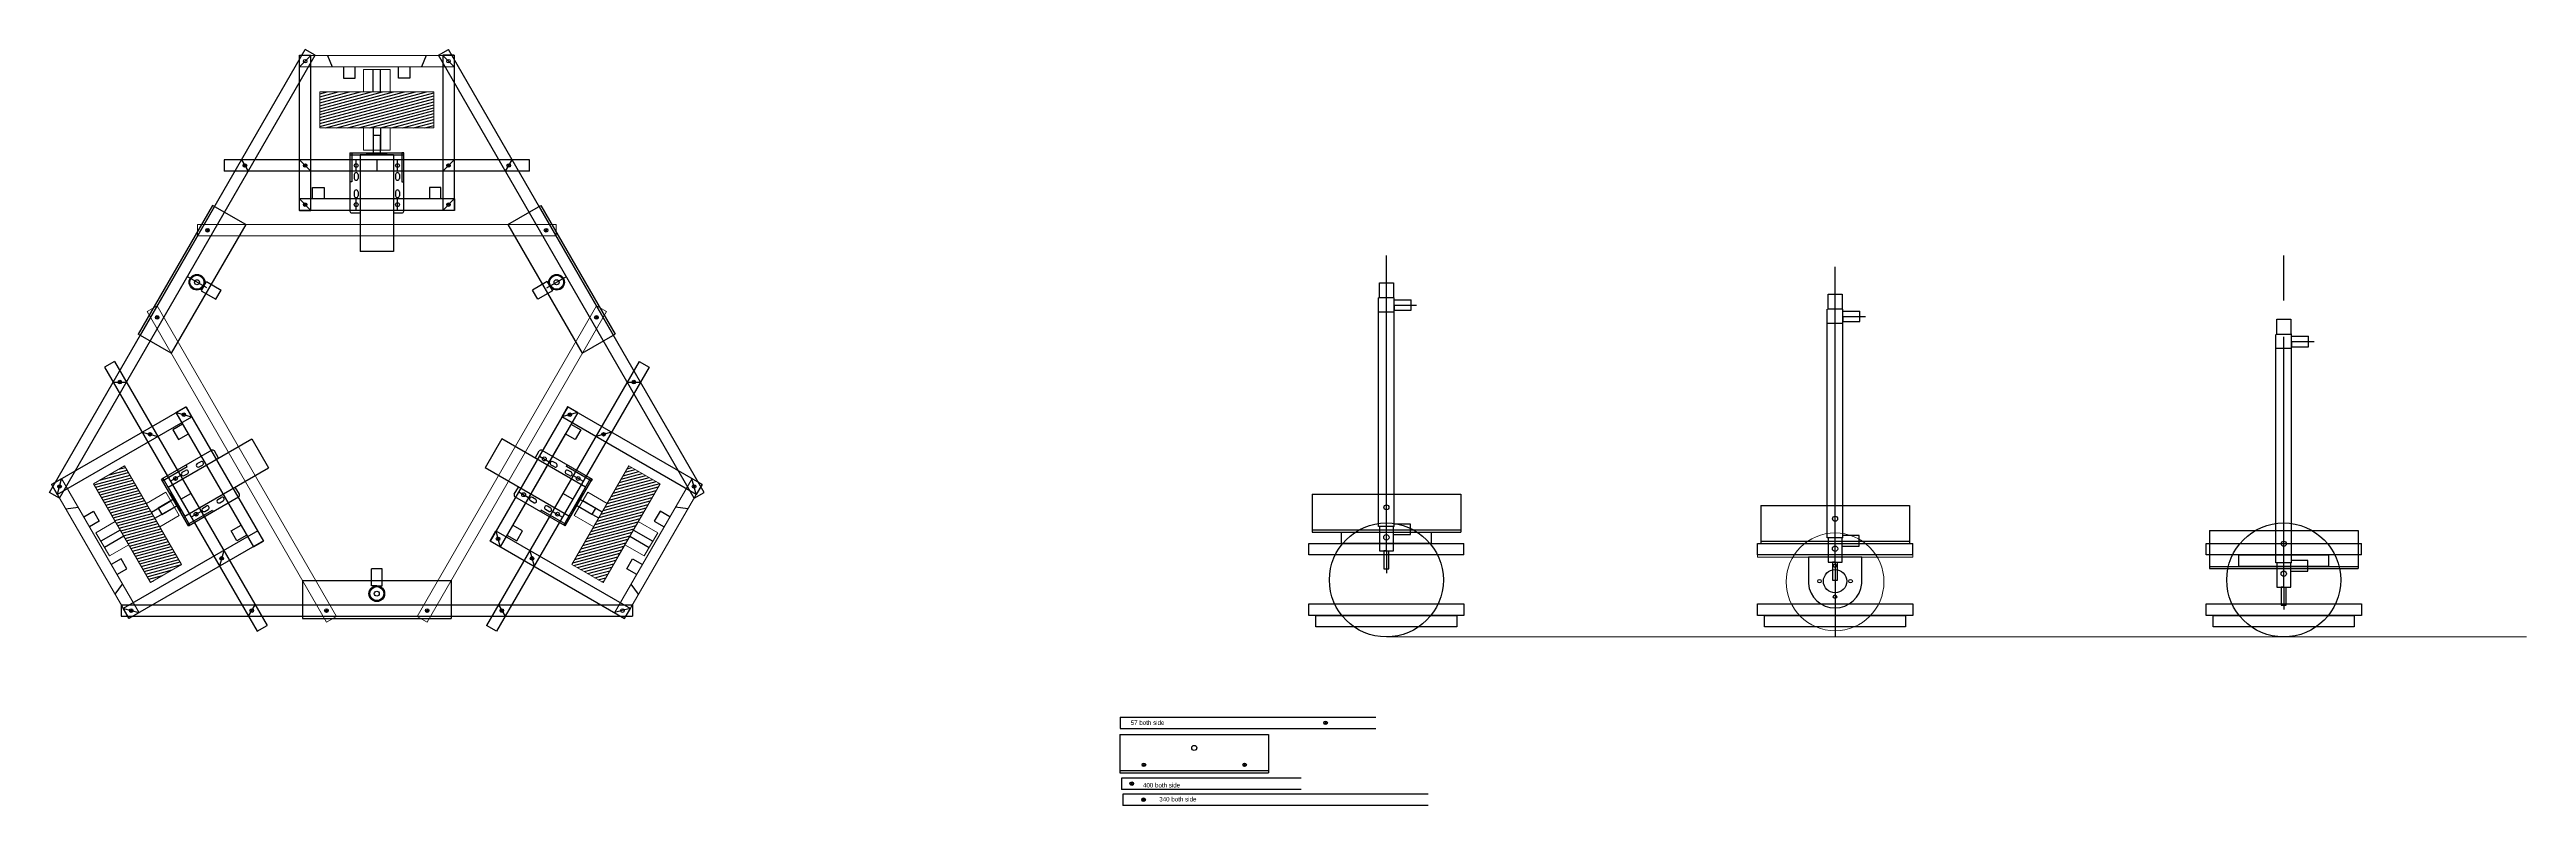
# Model space of a CAD drawing. Header units: millimetres. Extents: x -15418 to 43885, y -27590 to 23052.
# Drawn here: x 19269 to 22029, y 6907 to 7750 of the extents above; entities that cross this region are included whole.
import ezdxf

# ---------------------------------------------------------------- set-up
doc = ezdxf.new("R2010")
doc.units = ezdxf.units.MM
doc.header["$LTSCALE"] = 0.5
doc.layers.get('0').update_dxf_attribs({"lineweight": 5})
doc.layers.get('Defpoints').update_dxf_attribs({"color": 4})
for name, color, linetype in [('Layer1', 1, 'Continuous'), ('Layer2', 2, 'Continuous'), ('Layer3', 9, 'Continuous'), ('Layer4', 6, 'Continuous')]:
    doc.layers.add(name, color=color, linetype=linetype)
doc.layers.add('Layer5', color=51, linetype='Continuous', lineweight=5)
doc.layers.add('Layer9', color=3, linetype='Continuous', lineweight=5)
pattern_1 = [(195, (19262.143, 7384.0883), (0.82175, -3.066814), [])]

msp = doc.modelspace()

# ---------------------------------------------------------------- hatches: boundary and pattern name
at = {"layer": 'Defpoints', "transparency": 33554661}
h = msp.add_hatch(dxfattribs=at)
h.set_pattern_fill('ANSI31', color=256, angle=510)
h.set_pattern_definition(pattern_1)
h.paths.add_polyline_path([(19697.3783, 7662.2952), (19697.3783, 7702.2952), (19570.3783, 7702.2952), (19570.3783, 7662.2952)])
h = msp.add_hatch(dxfattribs=at)
h.set_pattern_fill('ANSI31', color=256, angle=510)
h.set_pattern_definition(pattern_1)
h.paths.add_polyline_path([(19352.8861, 7285.5878), (19318.2451, 7265.5878), (19381.7451, 7155.6026), (19416.3861, 7175.6026)])
h = msp.add_hatch(dxfattribs=at)
h.set_pattern_fill('ANSI31', color=256, angle=510)
h.set_pattern_definition(pattern_1)
h.paths.add_polyline_path([(19851.3704, 7175.6026), (19886.0114, 7155.6026), (19949.5114, 7265.5878), (19914.8704, 7285.5878)])

# ---------------------------------------------------------------- linework, layer by layer
at = {"transparency": 33554661}
for p, q in [((19570.3783, 7702.2952), (19697.3783, 7702.2952)), ((19570.3783, 7662.2952), (19570.3783, 7702.2952)), ((19570.3783, 7702.2952), (19697.3783, 7702.2952)), ((19604.3783, 7702.2952), (19663.3783, 7702.2952)), ((19663.3783, 7702.2952), (19604.3783, 7702.2952)), ((19648.8783, 7727.2952), (19618.8783, 7727.2952)), ((19618.8783, 7702.2952), (19618.8783, 7727.2952)), ((19648.8783, 7702.2952), (19648.8783, 7727.2952)), ((19697.3783, 7702.2952), (19697.3783, 7662.2952)), ((19697.3783, 7662.2952), (19570.3783, 7662.2952)), ((19618.8783, 7662.2952), (19618.8783, 7637.2952)), ((19648.8783, 7662.2952), (19648.8783, 7637.2952)), ((19618.8783, 7637.2952), (19648.8783, 7637.2952)), ((19318.2451, 7265.5878), (19352.8861, 7285.5878)), ((19381.7451, 7155.6026), (19318.2451, 7265.5878)), ((19381.7451, 7155.6026), (19318.2451, 7265.5878)), ((19352.8861, 7285.5878), (19416.3861, 7175.6026)), ((19914.8704, 7285.5878), (19851.3704, 7175.6026)), ((19886.0114, 7155.6026), (19949.5114, 7265.5878)), ((19886.0114, 7155.6026), (19949.5114, 7265.5878)), ((19949.5114, 7265.5878), (19914.8704, 7285.5878)), ((19364.7451, 7185.0475), (19335.2451, 7236.143)), ((19335.2451, 7236.143), (19364.7451, 7185.0475)), ((19377.1361, 7243.5856), (19398.7868, 7256.0856)), ((19413.7868, 7230.1048), (19398.7868, 7256.0856)), ((19853.9697, 7230.1048), (19868.9697, 7256.0856)), ((19890.6204, 7243.5856), (19868.9697, 7256.0856)), ((19903.0114, 7185.0475), (19932.5114, 7236.143)), ((19932.5114, 7236.143), (19903.0114, 7185.0475)), ((19342.4951, 7223.5856), (19320.8445, 7211.0856)), ((19320.8445, 7211.0856), (19335.8445, 7185.1048)), ((19392.1361, 7217.6048), (19413.7868, 7230.1048)), ((19875.6204, 7217.6048), (19853.9697, 7230.1048)), ((19925.2614, 7223.5856), (19946.912, 7211.0856)), ((19946.912, 7211.0856), (19931.912, 7185.1048)), ((19357.4951, 7197.6048), (19335.8445, 7185.1048)), ((19910.2614, 7197.6048), (19931.912, 7185.1048)), ((19416.3861, 7175.6026), (19381.7451, 7155.6026)), ((19851.3704, 7175.6026), (19886.0114, 7155.6026)), ((20758.8774, 7094.8733), (22029.3611, 7094.8733))]:
    msp.add_line(p, q, dxfattribs=at)
msp.add_circle((21258.8832, 7156.3159), 54.5, dxfattribs=at)
at = {"layer": 'Defpoints', "transparency": 33554661}
for p, q in [((19269.1779, 7255.9699), (19554.1759, 7749.601)), ((19280.1764, 7249.6199), (19565.1745, 7743.251)), ((19987.5801, 7249.6199), (19702.582, 7743.251)), ((19998.5786, 7255.9699), (19713.5806, 7749.601)), ((19603.8783, 7634.2952), (19603.8783, 7569.5852)), ((19603.8783, 7634.2952), (19663.8783, 7634.2952)), ((19603.8783, 7634.2952), (19605.8783, 7634.2952)), ((19603.8783, 7632.2952), (19663.8783, 7632.2952)), ((19605.8783, 7634.2952), (19605.8783, 7602.2952)), ((19622.8783, 7632.2952), (19622.8783, 7634.2952)), ((19644.8783, 7632.2952), (19644.8783, 7634.2952)), ((19663.8783, 7634.2952), (19661.8783, 7634.2952)), ((19661.8783, 7634.2952), (19661.8783, 7602.2952)), ((19663.8783, 7569.5852), (19663.8783, 7634.2952)), ((19605.8783, 7602.2952), (19603.8783, 7602.2952)), ((19608.7283, 7610.2952), (19608.7283, 7605.9952)), ((19608.7283, 7590.9952), (19608.7283, 7586.6952)), ((19613.0283, 7610.2952), (19613.0283, 7605.9952)), ((19613.0283, 7590.9952), (19613.0283, 7586.6952)), ((19654.7283, 7610.2952), (19654.7283, 7605.9952)), ((19654.7283, 7590.9952), (19654.7283, 7586.6952)), ((19659.0283, 7610.2952), (19659.0283, 7605.9952)), ((19659.0283, 7590.9952), (19659.0283, 7586.6952)), ((19661.8783, 7602.2952), (19663.8783, 7602.2952)), ((19606.0283, 7567.4352), (19615.2283, 7567.4352)), ((19652.5283, 7567.4352), (19661.7283, 7567.4352)), ((19449.9254, 7302.931), (19393.8849, 7270.576)), ((19433.8088, 7288.0258), (19437.5327, 7290.1758)), ((19457.4623, 7294.1766), (19452.8623, 7302.144)), ((19810.2942, 7294.1766), (19814.8942, 7302.144)), ((19817.8311, 7302.931), (19873.8717, 7270.576)), ((19833.9478, 7288.0258), (19830.2238, 7290.1758)), ((19423.8849, 7218.6145), (19393.8849, 7270.576)), ((19393.8849, 7270.576), (19394.8849, 7268.8439)), ((19394.8849, 7268.8439), (19422.5977, 7284.8439)), ((19425.6169, 7219.6145), (19395.6169, 7271.576)), ((19417.0945, 7278.3758), (19420.8184, 7280.5258)), ((19419.2445, 7274.6519), (19422.9684, 7276.8019)), ((19422.5977, 7284.8439), (19421.5977, 7286.576)), ((19435.9588, 7284.3019), (19439.6827, 7286.4519)), ((19480.7123, 7253.9064), (19476.1123, 7261.8739)), ((19787.0442, 7253.9064), (19791.6442, 7261.8739)), ((19831.7978, 7284.3019), (19828.0738, 7286.4519)), ((19842.1396, 7219.6145), (19872.1396, 7271.576)), ((19843.8717, 7218.6145), (19873.8717, 7270.576)), ((19848.512, 7274.6519), (19844.7881, 7276.8019)), ((19845.1588, 7284.8439), (19846.1588, 7286.576)), ((19872.8717, 7268.8439), (19845.1588, 7284.8439)), ((19850.662, 7278.3758), (19846.9381, 7280.5258)), ((19873.8717, 7270.576), (19872.8717, 7268.8439)), ((19405.1169, 7255.1215), (19403.3849, 7254.1215)), ((19416.1169, 7236.069), (19414.3849, 7235.069)), ((19422.8849, 7220.3465), (19450.5977, 7236.3465)), ((19423.8849, 7218.6145), (19479.9254, 7250.9695)), ((19440.0945, 7238.5386), (19443.8184, 7240.6886)), ((19442.2445, 7234.8147), (19445.9684, 7236.9647)), ((19450.5977, 7236.3465), (19451.5977, 7234.6145)), ((19456.8088, 7248.1886), (19460.5327, 7250.3386)), ((19458.9588, 7244.4647), (19462.6827, 7246.6147)), ((19843.8717, 7218.6145), (19787.8311, 7250.9695)), ((19808.7978, 7244.4647), (19805.0738, 7246.6147)), ((19810.9478, 7248.1886), (19807.2238, 7250.3386)), ((19817.1588, 7236.3465), (19816.1588, 7234.6145)), ((19844.8717, 7220.3465), (19817.1588, 7236.3465)), ((19825.512, 7234.8147), (19821.7881, 7236.9647)), ((19827.662, 7238.5386), (19823.9381, 7240.6886)), ((19851.6396, 7236.069), (19853.3717, 7235.069)), ((19862.6396, 7255.1215), (19864.3717, 7254.1215)), ((19423.8849, 7218.6145), (19422.8849, 7220.3465)), ((19843.8717, 7218.6145), (19844.8717, 7220.3465)), ((20708.8774, 7198.9333), (20708.8774, 7211.6333)), ((20708.8774, 7211.6333), (20808.8774, 7211.6333)), ((20808.8774, 7211.6333), (20808.8774, 7198.9333)), ((20758.8774, 7198.9333), (20708.8774, 7198.9333)), ((20808.8774, 7198.9333), (20758.8774, 7198.9333)), ((21708.8715, 7173.5333), (21708.8715, 7186.2333)), ((21708.8715, 7186.2333), (21808.8715, 7186.2333)), ((21808.8715, 7186.2333), (21808.8715, 7173.5333)), ((21758.8715, 7173.5333), (21708.8715, 7173.5333)), ((21808.8715, 7173.5333), (21758.8715, 7173.5333)), ((19348.8822, 7130.6181), (19918.8783, 7130.6181)), ((19348.8822, 7117.9181), (19918.8783, 7117.9181)), ((20680.3774, 7118.9333), (20837.3774, 7118.9333)), ((20680.3774, 7106.2333), (20680.3774, 7118.9333)), ((20837.3774, 7106.2333), (20680.3774, 7106.2333)), ((20837.3774, 7118.9333), (20837.3774, 7106.2333)), ((21180.3774, 7118.9333), (21337.3774, 7118.9333)), ((21180.3774, 7106.2333), (21180.3774, 7118.9333)), ((21337.3774, 7106.2333), (21180.3774, 7106.2333)), ((21337.3774, 7118.9333), (21337.3774, 7106.2333)), ((21680.3774, 7118.9333), (21837.3774, 7118.9333)), ((21680.3774, 7106.2333), (21680.3774, 7118.9333)), ((21837.3774, 7106.2333), (21680.3774, 7106.2333)), ((21837.3774, 7118.9333), (21837.3774, 7106.2333))]:
    msp.add_line(p, q, dxfattribs=at)
for centre in [(19610.8783, 7620.2952), (19656.8783, 7620.2952), (19610.8783, 7576.6952), (19656.8783, 7576.6952), (19820.4886, 7293.3138), (19409.5092, 7271.5138), (19858.2473, 7271.5138), (19432.5092, 7231.6766), (19797.4886, 7253.4766), (19835.2473, 7231.6766)]:
    msp.add_circle(centre, 2.15, dxfattribs=at)
for centre, start, end in [((19610.8783, 7610.2952), 360, 180), ((19610.8783, 7605.9952), 180, 360), ((19610.8783, 7590.9952), 360, 180), ((19656.8783, 7610.2952), 360, 180), ((19656.8783, 7605.9952), 180, 360), ((19656.8783, 7590.9952), 360, 180), ((19606.0283, 7569.5852), 180, 270), ((19610.8783, 7586.6952), 180, 360), ((19656.8783, 7586.6952), 180, 360), ((19661.7283, 7569.5852), 270, 360), ((19434.8838, 7286.1638), 120, 300), ((19438.6077, 7288.3138), 300, 120), ((19451.0004, 7301.069), 30, 120), ((19816.7561, 7301.069), 60, 150), ((19829.1488, 7288.3138), 60, 240), ((19832.8728, 7286.1638), 240, 60), ((19418.1695, 7276.5138), 120, 300), ((19421.8934, 7278.6638), 300, 120), ((19845.8631, 7278.6638), 60, 240), ((19849.587, 7276.5138), 240, 60), ((19441.1695, 7236.6766), 120, 300), ((19444.8934, 7238.8266), 300, 120), ((19457.8838, 7246.3266), 120, 300), ((19461.6077, 7248.4766), 300, 120), ((19478.8504, 7252.8314), 300, 30), ((19788.9061, 7252.8314), 150, 240), ((19806.1488, 7248.4766), 60, 240), ((19809.8728, 7246.3266), 240, 60), ((19822.8631, 7238.8266), 60, 240), ((19826.587, 7236.6766), 240, 60)]:
    msp.add_arc(centre, 2.15, start, end, dxfattribs=at)
at = {"layer": 'Layer1', "transparency": 33554661}
for p, q in [((19547.6783, 7570.1702), (19547.6783, 7743.1702)), ((19547.6783, 7743.1702), (19560.3783, 7743.1702)), ((19560.3783, 7742.9952), (19547.6783, 7730.2952)), ((19560.3783, 7742.9952), (19547.6783, 7730.2952)), ((19565.1745, 7743.251), (19554.1759, 7749.601)), ((19560.3783, 7570.1702), (19560.3783, 7743.1702)), ((19578.9756, 7742.9952), (19584.2361, 7730.2952)), ((19596.9361, 7730.2952), (19596.9361, 7717.5952)), ((19609.6361, 7717.5952), (19609.6361, 7730.2952)), ((19658.1204, 7717.5952), (19658.1204, 7730.2952)), ((19670.8204, 7730.2952), (19670.8204, 7717.5952)), ((19688.7809, 7742.9952), (19683.5204, 7730.2952)), ((19702.582, 7743.251), (19713.5806, 7749.601)), ((19707.3783, 7743.1702), (19707.3783, 7570.1702)), ((19720.0783, 7743.1702), (19707.3783, 7743.1702)), ((19707.3783, 7742.9952), (19720.0783, 7730.2952)), ((19707.3783, 7742.9952), (19720.0783, 7730.2952)), ((19707.3783, 7742.9952), (19720.0783, 7730.2952)), ((19720.0783, 7743.1702), (19720.0783, 7570.1702)), ((19596.9361, 7717.5952), (19609.6361, 7717.5952)), ((19670.8204, 7717.5952), (19658.1204, 7717.5952)), ((19637.8783, 7653.5952), (19629.8783, 7653.5952)), ((19629.8783, 7653.5952), (19629.8783, 7633.5952)), ((19637.8783, 7633.5952), (19637.8783, 7653.5952)), ((19803.8783, 7626.6452), (19463.8783, 7626.6452)), ((19463.8783, 7626.6452), (19463.8783, 7613.9452)), ((19483.1874, 7626.6452), (19490.5197, 7613.9452)), ((19488.5856, 7619.2952), (19485.1215, 7621.2952)), ((19485.8535, 7618.5632), (19487.8535, 7622.0273)), ((19560.3783, 7613.9452), (19547.6783, 7626.6452)), ((19555.7603, 7619.2952), (19552.2962, 7621.2952)), ((19553.0283, 7618.5632), (19555.0283, 7622.0273)), ((19610.8783, 7613.9452), (19610.8783, 7626.6452)), ((19652.5283, 7632.2952), (19615.2283, 7632.2952)), ((19615.2283, 7632.2952), (19615.2283, 7524.4952)), ((19622.8783, 7632.2952), (19622.8783, 7633.5952)), ((19644.8783, 7633.5952), (19622.8783, 7633.5952)), ((19629.8783, 7632.2952), (19629.8783, 7633.5952)), ((19633.8783, 7632.2952), (19633.8783, 7633.5952)), ((19633.8783, 7626.6452), (19633.8783, 7613.9452)), ((19637.8783, 7632.2952), (19637.8783, 7633.5952)), ((19644.8783, 7632.2952), (19644.8783, 7633.5952)), ((19652.5283, 7632.2952), (19652.5283, 7524.4952)), ((19656.8783, 7613.9452), (19656.8783, 7626.6452)), ((19720.0783, 7626.6452), (19707.3783, 7613.9452)), ((19715.4603, 7619.2952), (19711.9962, 7621.2952)), ((19712.7283, 7618.5632), (19714.7283, 7622.0273)), ((19777.2368, 7613.9452), (19784.5691, 7626.6452)), ((19782.635, 7619.2952), (19779.1709, 7621.2952)), ((19779.903, 7618.5632), (19781.903, 7622.0273)), ((19803.8783, 7613.9452), (19803.8783, 7626.6452)), ((19803.8783, 7613.9452), (19463.8783, 7613.9452)), ((19720.3783, 7583.0452), (19547.3783, 7583.0452)), ((19547.3783, 7583.0452), (19547.3783, 7570.3452)), ((19720.3783, 7570.3452), (19547.3783, 7570.3452)), ((19547.6783, 7583.0452), (19560.3783, 7570.3452)), ((19547.6783, 7570.1702), (19560.3783, 7570.1702)), ((19555.7603, 7575.6952), (19552.2962, 7577.6952)), ((19553.0283, 7574.9632), (19555.0283, 7578.4273)), ((19610.8783, 7570.3452), (19610.8783, 7583.0452)), ((19656.8783, 7570.3452), (19656.8783, 7583.0452)), ((19720.0783, 7583.0452), (19707.3783, 7570.3452)), ((19720.0783, 7570.1702), (19707.3783, 7570.1702)), ((19715.4603, 7575.6952), (19711.9962, 7577.6952)), ((19712.7283, 7574.9632), (19714.7283, 7578.4273)), ((19720.3783, 7583.0452), (19720.3783, 7570.3452)), ((19446.9638, 7547.2042), (19443.4997, 7549.2042)), ((19446.2318, 7549.9363), (19444.2318, 7546.4722)), ((19820.7927, 7547.2042), (19824.2568, 7549.2042)), ((19821.5247, 7549.9363), (19823.5247, 7546.4722)), ((19652.5283, 7524.4952), (19615.2283, 7524.4952)), ((20758.8832, 7469.9133), (20758.8832, 7519.9133)), ((21758.8832, 7469.9133), (21758.8832, 7519.9133)), ((19444.3251, 7483.9338), (19422.6745, 7496.4338)), ((19444.3251, 7483.9338), (19422.6745, 7496.4338)), ((19823.4314, 7483.9338), (19845.082, 7496.4338)), ((21258.8832, 7457.2133), (21258.8832, 7507.2133)), ((19390.1187, 7452.7455), (19388.1187, 7449.2814)), ((19877.6378, 7452.7455), (19879.6378, 7449.2814)), ((20758.8832, 7429.9133), (20758.8832, 7469.9133)), ((20767.6332, 7464.8233), (20792.6332, 7464.8233)), ((21258.8832, 7417.2133), (21258.8832, 7457.2133)), ((19390.8507, 7450.0135), (19387.3866, 7452.0135)), ((19876.9058, 7450.0135), (19880.3699, 7452.0135)), ((20758.8832, 7190.9133), (20758.8832, 7429.9133)), ((21258.8832, 7190.9133), (21258.8832, 7429.9133)), ((21267.6332, 7452.1233), (21292.6332, 7452.1233)), ((21758.8832, 7389.3133), (21758.8832, 7429.3133)), ((19341.5085, 7401.9945), (19330.5099, 7395.6445)), ((19341.5085, 7401.9945), (19511.5085, 7107.5459)), ((19926.248, 7401.9945), (19756.248, 7107.5459)), ((19926.248, 7401.9945), (19937.2466, 7395.6445)), ((21767.6332, 7424.2233), (21792.6332, 7424.2233)), ((19330.5099, 7395.6445), (19500.5099, 7101.1959)), ((19340.1645, 7378.9224), (19354.8292, 7378.9224)), ((19349.2289, 7377.9224), (19345.7648, 7379.9224)), ((19346.4969, 7377.1903), (19348.4969, 7380.6544)), ((19937.2466, 7395.6445), (19767.2466, 7101.1959)), ((19912.9273, 7378.9224), (19927.592, 7378.9224)), ((19921.9917, 7377.9224), (19918.5276, 7379.9224)), ((19919.2596, 7377.1903), (19921.2596, 7380.6544)), ((21758.8832, 7150.3133), (21758.8832, 7389.3133)), ((19271.4963, 7264.8091), (19421.3187, 7351.3091)), ((19410.0187, 7345.1314), (19421.0172, 7351.4814)), ((19410.0187, 7345.1314), (19496.5187, 7195.309)), ((19410.1687, 7344.8716), (19427.5172, 7340.2231)), ((19420.575, 7341.5474), (19417.1109, 7343.5474)), ((19417.8429, 7340.8153), (19419.8429, 7344.2794)), ((19421.0172, 7351.4814), (19507.5172, 7201.659)), ((19421.3187, 7351.3091), (19427.6687, 7340.3106)), ((19846.7393, 7351.4814), (19760.2393, 7201.659)), ((19857.7379, 7345.1314), (19771.2379, 7195.309)), ((19846.4378, 7351.3091), (19840.0878, 7340.3106)), ((19857.5879, 7344.8716), (19840.2393, 7340.2231)), ((19996.2602, 7264.8091), (19846.4378, 7351.3091)), ((19857.7379, 7345.1314), (19846.7393, 7351.4814)), ((19850.6456, 7341.5474), (19847.1815, 7343.5474)), ((19847.9136, 7340.8153), (19849.9136, 7344.2794)), ((19277.8463, 7253.8106), (19427.6687, 7340.3106)), ((19372.4099, 7323.0716), (19389.7585, 7318.4231)), ((19382.8163, 7319.7474), (19379.3522, 7321.7474)), ((19380.0842, 7319.0153), (19382.0842, 7322.4794)), ((19401.2919, 7261.7466), (19494.6494, 7315.6466)), ((19494.6494, 7315.6466), (19513.2994, 7283.3439)), ((19773.1071, 7315.6466), (19754.4571, 7283.3439)), ((19866.4646, 7261.7466), (19773.1071, 7315.6466)), ((19989.9102, 7253.8106), (19840.0878, 7340.3106)), ((19895.3466, 7323.0716), (19877.998, 7318.4231)), ((19888.4043, 7319.7474), (19884.9402, 7321.7474)), ((19885.6723, 7319.0153), (19887.6723, 7322.4794)), ((19814.9893, 7296.4888), (19825.9879, 7290.1388)), ((19271.4963, 7264.8091), (19277.8463, 7253.8106)), ((19277.9979, 7253.8981), (19282.6464, 7271.2466)), ((19277.9979, 7253.8981), (19282.6464, 7271.2466)), ((19282.0542, 7261.5724), (19278.5901, 7263.5724)), ((19279.3222, 7260.8403), (19281.3222, 7264.3044)), ((19401.2919, 7261.7466), (19419.9419, 7229.4439)), ((19415.0085, 7274.6888), (19404.0099, 7268.3388)), ((19409.5092, 7273.6638), (19409.5092, 7269.3638)), ((19419.9419, 7229.4439), (19513.2994, 7283.3439)), ((19847.8146, 7229.4439), (19754.4571, 7283.3439)), ((19866.4646, 7261.7466), (19847.8146, 7229.4439)), ((19852.748, 7274.6888), (19863.7466, 7268.3388)), ((19989.7586, 7253.8981), (19985.1101, 7271.2466)), ((19989.7586, 7253.8981), (19985.1101, 7271.2466)), ((19989.7586, 7253.8981), (19985.1101, 7271.2466)), ((19985.7023, 7261.5724), (19989.1664, 7263.5724)), ((19988.4344, 7260.8403), (19986.4344, 7264.3044)), ((19996.2602, 7264.8091), (19989.9102, 7253.8106)), ((19280.1764, 7249.6199), (19269.1779, 7255.9699)), ((19287.2966, 7237.7923), (19300.9253, 7239.5866)), ((19307.2753, 7228.5881), (19318.2739, 7234.9381)), ((19318.2739, 7234.9381), (19324.6239, 7223.9395)), ((19407.4911, 7248.4093), (19390.1706, 7238.4093)), ((19390.1706, 7238.4093), (19394.1706, 7231.4811)), ((19394.1706, 7231.4811), (19411.4911, 7241.4811)), ((19405.1169, 7255.1215), (19403.9911, 7254.4715)), ((19403.9911, 7254.4715), (19414.9911, 7235.419)), ((19408.6169, 7249.0593), (19407.4911, 7248.4093)), ((19410.6169, 7245.5952), (19409.4911, 7244.9452)), ((19412.6169, 7242.1311), (19411.4911, 7241.4811)), ((19416.1169, 7236.069), (19414.9911, 7235.419)), ((19415.5099, 7248.4202), (19426.5085, 7254.7702)), ((19438.0085, 7234.8516), (19427.0099, 7228.5016)), ((19432.5092, 7233.8266), (19432.5092, 7229.5266)), ((19791.9893, 7256.6516), (19802.9879, 7250.3016)), ((19829.748, 7234.8516), (19840.7466, 7228.5016)), ((19852.2466, 7248.4202), (19841.248, 7254.7702)), ((19851.6396, 7236.069), (19852.7654, 7235.419)), ((19863.7654, 7254.4715), (19852.7654, 7235.419)), ((19855.1396, 7242.1311), (19856.2654, 7241.4811)), ((19873.5859, 7231.4811), (19856.2654, 7241.4811)), ((19857.1396, 7245.5952), (19858.2654, 7244.9452)), ((19859.1396, 7249.0593), (19860.2654, 7248.4093)), ((19860.2654, 7248.4093), (19877.5859, 7238.4093)), ((19862.6396, 7255.1215), (19863.7654, 7254.4715)), ((19877.5859, 7238.4093), (19873.5859, 7231.4811)), ((19949.4826, 7234.9381), (19943.1326, 7223.9395)), ((19960.4812, 7228.5881), (19949.4826, 7234.9381)), ((19980.4599, 7237.7923), (19966.8312, 7239.5866)), ((19987.5801, 7249.6199), (19998.5786, 7255.9699)), ((19324.6239, 7223.9395), (19313.6253, 7217.5895)), ((19501.1687, 7213.0049), (19351.3463, 7126.5049)), ((19507.5187, 7202.0063), (19501.1687, 7213.0049)), ((19760.2378, 7202.0063), (19766.5878, 7213.0049)), ((19766.5878, 7213.0049), (19916.4102, 7126.5049)), ((19771.3879, 7195.5688), (19766.7393, 7212.9174)), ((19770.7956, 7203.2431), (19767.3315, 7205.2431)), ((19768.0636, 7202.5111), (19770.0636, 7205.9752)), ((19943.1326, 7223.9395), (19954.1312, 7217.5895)), ((20758.8832, 7190.9133), (20758.8832, 7205.9133)), ((20758.8832, 7190.9133), (20758.8832, 7205.9133)), ((19348.866, 7181.9509), (19337.8675, 7175.6009)), ((19355.216, 7170.9524), (19348.866, 7181.9509)), ((19507.5187, 7202.0063), (19357.6963, 7115.5063)), ((19463.2585, 7191.1174), (19458.6099, 7173.7688)), ((19462.6663, 7181.4431), (19459.2022, 7183.4431)), ((19459.9342, 7180.7111), (19461.9342, 7184.1752)), ((19496.5187, 7195.309), (19507.5172, 7201.659)), ((19760.2378, 7202.0063), (19910.0602, 7115.5063)), ((19771.2379, 7195.309), (19760.2393, 7201.659)), ((19804.498, 7191.1174), (19809.1466, 7173.7688)), ((19808.5543, 7181.4431), (19805.0902, 7183.4431)), ((19805.8223, 7180.7111), (19807.8223, 7184.1752)), ((19912.5405, 7170.9524), (19918.8905, 7181.9509)), ((19918.8905, 7181.9509), (19929.889, 7175.6009)), ((20672.3774, 7198.9333), (20845.3774, 7198.9333)), ((20672.3774, 7186.2333), (20672.3774, 7198.9333)), ((20845.3774, 7186.2333), (20672.3774, 7186.2333)), ((20758.8832, 7190.9133), (20758.8832, 7202.9133)), ((20758.8832, 7190.9133), (20758.8832, 7165.9133)), ((20845.3774, 7186.2333), (20845.3774, 7198.9333)), ((21172.3774, 7198.9333), (21345.3774, 7198.9333)), ((21172.3774, 7186.2333), (21172.3774, 7198.9333)), ((21345.3774, 7186.2333), (21172.3774, 7186.2333)), ((21288.6232, 7183.7333), (21229.1432, 7183.7333)), ((21229.1432, 7183.7333), (21229.1432, 7154.5524)), ((21258.8832, 7178.2133), (21258.8832, 7193.2133)), ((21258.8832, 7178.2133), (21258.8832, 7193.2133)), ((21258.8832, 7178.2133), (21258.8832, 7190.2133)), ((21258.8832, 7178.2133), (21258.8832, 7094.8733)), ((21288.6232, 7154.5524), (21288.6232, 7183.7333)), ((21345.3774, 7186.2333), (21345.3774, 7198.9333)), ((21672.3774, 7198.9333), (21845.3774, 7198.9333)), ((21672.3774, 7186.2333), (21672.3774, 7198.9333)), ((21845.3774, 7186.2333), (21672.3774, 7186.2333)), ((21845.3774, 7186.2333), (21845.3774, 7198.9333)), ((19342.1992, 7142.6981), (19350.5675, 7153.6039)), ((19344.2175, 7164.6024), (19355.216, 7170.9524)), ((19923.539, 7164.6024), (19912.5405, 7170.9524)), ((19925.5573, 7142.6981), (19917.189, 7153.6039)), ((21758.8832, 7150.3133), (21758.8832, 7165.3133)), ((21758.8832, 7150.3133), (21758.8832, 7165.3133)), ((21758.8832, 7150.3133), (21758.8832, 7162.3133)), ((21758.8832, 7150.3133), (21758.8832, 7125.3133)), ((19348.8822, 7130.6181), (19348.8822, 7117.9181)), ((19357.6963, 7115.5063), (19351.3463, 7126.5049)), ((19351.4979, 7126.5924), (19368.8464, 7121.9438)), ((19358.1722, 7124.2681), (19362.1722, 7124.2681)), ((19360.1722, 7126.2681), (19360.1722, 7122.2681)), ((19490.8554, 7117.9181), (19498.1877, 7130.6181)), ((19496.2536, 7123.2681), (19492.7895, 7125.2681)), ((19493.5216, 7122.5361), (19495.5216, 7126.0002)), ((19575.7651, 7124.2681), (19579.7651, 7124.2681)), ((19577.7651, 7126.2681), (19577.7651, 7122.2681)), ((19687.9913, 7124.2681), (19691.9913, 7124.2681)), ((19689.9913, 7126.2681), (19689.9913, 7122.2681)), ((19769.5688, 7130.6181), (19776.9011, 7117.9181)), ((19774.967, 7123.2681), (19771.5029, 7125.2681)), ((19772.2349, 7122.5361), (19774.2349, 7126.0002)), ((19916.2586, 7126.5924), (19898.9101, 7121.9438)), ((19910.0602, 7115.5063), (19916.4102, 7126.5049)), ((19918.8783, 7130.6181), (19918.8783, 7117.9181)), ((20672.3774, 7118.9333), (20672.3774, 7131.6333)), ((20672.3774, 7131.6333), (20845.3774, 7131.6333)), ((20729.1374, 7131.6333), (20788.6174, 7131.6333)), ((20845.3774, 7131.6333), (20845.3774, 7118.9333)), ((21172.3774, 7118.9333), (21172.3774, 7131.6333)), ((21172.3774, 7131.6333), (21345.3774, 7131.6333)), ((21229.1374, 7131.6333), (21288.6174, 7131.6333)), ((21345.3774, 7131.6333), (21345.3774, 7118.9333)), ((21672.3774, 7118.9333), (21672.3774, 7131.6333)), ((21672.3774, 7131.6333), (21845.3774, 7131.6333)), ((21729.1374, 7131.6333), (21788.6174, 7131.6333)), ((21845.3774, 7131.6333), (21845.3774, 7118.9333)), ((19500.5099, 7101.1959), (19511.5085, 7107.5459)), ((19767.2466, 7101.1959), (19756.248, 7107.5459)), ((20845.3774, 7118.9333), (20672.3774, 7118.9333)), ((21345.3774, 7118.9333), (21172.3774, 7118.9333)), ((21845.3774, 7118.9333), (21672.3774, 7118.9333)), ((20461.9623, 6985.9636), (20627.6859, 6985.9636)), ((20461.9623, 6985.9636), (20461.9623, 6943.4636)), ((20462.2601, 7005.4953), (20747.2581, 7005.4953)), ((20462.2601, 7005.4953), (20462.2601, 6992.7953)), ((20462.2601, 6992.7953), (20747.2581, 6992.7953)), ((20627.6859, 6985.9636), (20627.6859, 6943.4636)), ((20689.143, 6999.1453), (20693.143, 6999.1453)), ((20691.143, 7001.1453), (20691.143, 6997.1453)), ((20461.9623, 6945.9636), (20627.6859, 6945.9636)), ((20461.9623, 6943.4636), (20627.6859, 6943.4636)), ((20663.7862, 6937.6309), (20463.7881, 6937.6309)), ((20463.7881, 6937.6309), (20463.7881, 6924.9309)), ((20476.8718, 6930.3399), (20473.4077, 6932.3399)), ((20476.1397, 6933.072), (20474.1397, 6929.6079)), ((20486.7148, 6952.3136), (20490.7148, 6952.3136)), ((20488.7148, 6954.3136), (20488.7148, 6950.3136)), ((20598.941, 6952.3136), (20602.941, 6952.3136)), ((20600.941, 6954.3136), (20600.941, 6950.3136)), ((20663.7862, 6924.9309), (20463.7881, 6924.9309)), ((20805.3396, 6919.7164), (20465.3396, 6919.7164)), ((20465.3396, 6919.7164), (20465.3396, 6907.0164)), ((20805.3396, 6907.0164), (20465.3396, 6907.0164)), ((20490.047, 6912.3664), (20486.5829, 6914.3664)), ((20487.3149, 6911.6344), (20489.3149, 6915.0985))]:
    msp.add_line(p, q, dxfattribs=at)
for centre, radius in [((19554.0283, 7736.6452), 2), ((19713.7283, 7736.6452), 2), ((19486.8535, 7620.2952), 2), ((19554.0283, 7620.2952), 2), ((19713.7283, 7620.2952), 2), ((19780.903, 7620.2952), 2), ((19554.0283, 7576.6952), 2), ((19713.7283, 7576.6952), 2), ((19445.2318, 7548.2042), 2), ((19822.5247, 7548.2042), 2), ((19389.1187, 7451.0135), 2), ((19878.6378, 7451.0135), 2), ((19347.4969, 7378.9224), 2), ((19920.2596, 7378.9224), 2), ((19418.8429, 7342.5474), 2), ((19848.9136, 7342.5474), 2), ((19381.0842, 7320.7474), 2), ((19886.6723, 7320.7474), 2), ((19280.3222, 7262.5724), 2), ((19987.4344, 7262.5724), 2), ((19769.0636, 7204.2431), 2), ((20758.8832, 7205.9133), 3), ((19460.9342, 7182.4431), 2), ((19806.8223, 7182.4431), 2), ((21258.8832, 7193.2133), 3), ((21241.5832, 7156.9933), 2), ((21258.8832, 7156.9933), 12.96), ((21258.8832, 7174.2933), 2), ((21276.1832, 7156.9933), 2), ((21758.8832, 7165.3133), 3), ((19360.1722, 7124.2681), 2), ((19494.5216, 7124.2681), 2), ((19577.7651, 7124.2681), 2), ((19689.9913, 7124.2681), 2), ((19773.2349, 7124.2681), 2), ((19907.5844, 7124.2681), 2), ((21258.8832, 7139.6933), 2), ((20691.143, 6999.1453), 2), ((20544.828, 6971.1636), 2.8), ((20475.1397, 6931.3399), 2), ((20488.7148, 6952.3136), 2), ((20600.941, 6952.3136), 2), ((20488.3149, 6913.3664), 2)]:
    msp.add_circle(centre, radius, dxfattribs=at)
msp.add_arc((21258.8832, 7156.9933), 29.84, 184.692017, 355.307983, dxfattribs=at)
at = {"layer": 'Layer2', "transparency": 33554661}
for p, q in [((19629.8783, 7702.2952), (19629.8783, 7727.2952)), ((19637.8783, 7702.2952), (19637.8783, 7727.2952)), ((19629.8783, 7662.2952), (19629.8783, 7637.2952)), ((19637.8783, 7662.2952), (19637.8783, 7637.2952)), ((19441.0775, 7485.8088), (19438.1525, 7480.7425)), ((19441.0775, 7485.8088), (19438.1525, 7480.7425)), ((19441.0775, 7485.8088), (19438.1525, 7480.7425)), ((19438.1525, 7480.7425), (19454.607, 7471.2425)), ((19438.1525, 7480.7425), (19454.607, 7471.2425)), ((19438.1525, 7480.7425), (19454.607, 7471.2425)), ((19441.0775, 7485.8088), (19444.0025, 7490.875)), ((19441.0775, 7485.8088), (19444.0025, 7490.875)), ((19441.0775, 7485.8088), (19444.0025, 7490.875)), ((19444.0025, 7490.875), (19460.457, 7481.375)), ((19444.0025, 7490.875), (19460.457, 7481.375)), ((19444.0025, 7490.875), (19460.457, 7481.375)), ((19444.0025, 7490.875), (19460.457, 7481.375)), ((19444.0025, 7490.875), (19460.457, 7481.375)), ((19444.0025, 7490.875), (19460.457, 7481.375)), ((19454.607, 7471.2425), (19460.457, 7481.375)), ((19454.607, 7471.2425), (19460.457, 7481.375)), ((19454.607, 7471.2425), (19460.457, 7481.375)), ((19454.607, 7471.2425), (19460.457, 7481.375)), ((19454.607, 7471.2425), (19460.457, 7481.375)), ((19454.607, 7471.2425), (19460.457, 7481.375)), ((19823.754, 7490.875), (19807.2995, 7481.375)), ((19823.754, 7490.875), (19807.2995, 7481.375)), ((19823.754, 7490.875), (19807.2995, 7481.375)), ((19823.754, 7490.875), (19807.2995, 7481.375)), ((19813.1495, 7471.2425), (19807.2995, 7481.375)), ((19813.1495, 7471.2425), (19807.2995, 7481.375)), ((19813.1495, 7471.2425), (19807.2995, 7481.375)), ((19813.1495, 7471.2425), (19807.2995, 7481.375)), ((19829.604, 7480.7425), (19813.1495, 7471.2425)), ((19829.604, 7480.7425), (19813.1495, 7471.2425)), ((19826.679, 7485.8088), (19823.754, 7490.875)), ((19826.679, 7485.8088), (19823.754, 7490.875)), ((19826.679, 7485.8088), (19829.604, 7480.7425)), ((19826.679, 7485.8088), (19829.604, 7480.7425)), ((20751.2593, 7472.7333), (20751.2593, 7489.7333)), ((20751.2593, 7489.7333), (20766.7593, 7489.7333)), ((20766.7593, 7489.7333), (20766.7593, 7472.7333)), ((20750.1332, 7466.9133), (20750.1332, 7472.7333)), ((20750.1332, 7457.0629), (20750.1332, 7466.9133)), ((20750.1332, 7217.9133), (20750.1332, 7457.0629)), ((20767.6332, 7456.9133), (20750.1332, 7456.9133)), ((20767.7166, 7472.7333), (20750.3019, 7472.7333)), ((20759.0093, 7472.7333), (20751.2593, 7472.7333)), ((20767.6332, 7456.9133), (20767.6332, 7472.7333)), ((20767.6332, 7464.8233), (20767.6332, 7470.6733)), ((20767.6332, 7470.6733), (20786.6332, 7470.6733)), ((20767.6332, 7464.8233), (20767.6332, 7458.9733)), ((20767.6332, 7458.9733), (20786.6332, 7458.9733)), ((20767.6332, 7217.9133), (20767.6332, 7456.9133)), ((20786.6332, 7458.9733), (20786.6332, 7470.6733)), ((21250.1332, 7454.2133), (21250.1332, 7460.0333)), ((21250.1332, 7444.3629), (21250.1332, 7454.2133)), ((21267.7166, 7460.0333), (21250.3019, 7460.0333)), ((21251.2593, 7460.0333), (21251.2593, 7477.0333)), ((21251.2593, 7477.0333), (21266.7593, 7477.0333)), ((21259.0093, 7460.0333), (21251.2593, 7460.0333)), ((21266.7593, 7477.0333), (21266.7593, 7460.0333)), ((21267.6332, 7444.2133), (21267.6332, 7460.0333)), ((21267.6332, 7452.1233), (21267.6332, 7457.9733)), ((21267.6332, 7457.9733), (21286.6332, 7457.9733)), ((21286.6332, 7446.2733), (21286.6332, 7457.9733)), ((21250.1332, 7205.2133), (21250.1332, 7444.3629)), ((21267.6332, 7444.2133), (21250.1332, 7444.2133)), ((21267.6332, 7452.1233), (21267.6332, 7446.2733)), ((21267.6332, 7446.2733), (21286.6332, 7446.2733)), ((21267.6332, 7205.2133), (21267.6332, 7444.2133)), ((21750.1332, 7426.3133), (21750.1332, 7432.1333)), ((21750.1332, 7416.4629), (21750.1332, 7426.3133)), ((21767.7166, 7432.1333), (21750.3019, 7432.1333)), ((21751.2593, 7432.1333), (21751.2593, 7449.1333)), ((21751.2593, 7449.1333), (21766.7593, 7449.1333)), ((21759.0093, 7432.1333), (21751.2593, 7432.1333)), ((21766.7593, 7449.1333), (21766.7593, 7432.1333)), ((21767.6332, 7416.3133), (21767.6332, 7432.1333)), ((21767.6332, 7424.2233), (21767.6332, 7430.0733)), ((21767.6332, 7430.0733), (21786.6332, 7430.0733)), ((21786.6332, 7418.3733), (21786.6332, 7430.0733)), ((21750.1332, 7177.3133), (21750.1332, 7416.4629)), ((21767.6332, 7416.3133), (21750.1332, 7416.3133)), ((21767.6332, 7424.2233), (21767.6332, 7418.3733)), ((21767.6332, 7418.3733), (21786.6332, 7418.3733)), ((21767.6332, 7177.3133), (21767.6332, 7416.3133)), ((19382.6361, 7234.0593), (19404.2868, 7246.5593)), ((19386.6361, 7227.1311), (19408.2868, 7239.6311)), ((19881.1204, 7227.1311), (19859.4697, 7239.6311)), ((19885.1204, 7234.0593), (19863.4697, 7246.5593)), ((19347.9951, 7214.0593), (19326.3445, 7201.5593)), ((19351.9951, 7207.1311), (19330.3445, 7194.6311)), ((19915.7614, 7207.1311), (19937.412, 7194.6311)), ((19919.7614, 7214.0593), (19941.412, 7201.5593)), ((20767.6332, 7217.9133), (20750.1332, 7217.9133)), ((20758.8832, 7217.9133), (20751.0832, 7217.9133)), ((20751.0832, 7217.9133), (20751.0832, 7190.9133)), ((20751.2593, 7214.1333), (20766.7593, 7214.1333)), ((20766.6832, 7190.9133), (20766.6832, 7217.9133)), ((20766.6832, 7190.9133), (20766.6832, 7208.9133)), ((20766.6832, 7208.9133), (20785.6832, 7208.9133)), ((20785.6832, 7220.6133), (20767.6332, 7220.6133)), ((20785.6832, 7208.9133), (20785.6832, 7220.6133)), ((21267.6332, 7205.2133), (21250.1332, 7205.2133)), ((21258.8832, 7205.2133), (21251.0832, 7205.2133)), ((21251.0832, 7205.2133), (21251.0832, 7178.2133)), ((21266.6832, 7178.2133), (21266.6832, 7205.2133)), ((21285.6832, 7207.9133), (21267.6332, 7207.9133)), ((21285.6832, 7196.2133), (21285.6832, 7207.9133)), ((20751.0832, 7190.9133), (20766.6832, 7190.9133)), ((20758.8832, 7190.9133), (20756.0832, 7190.9133)), ((20756.0832, 7190.9133), (20756.0832, 7170.9133)), ((20761.6832, 7190.9133), (20761.6832, 7190.9133)), ((20761.6832, 7170.9133), (20761.6832, 7190.9133)), ((21251.0832, 7178.2133), (21266.6832, 7178.2133)), ((21251.2593, 7201.4333), (21266.7593, 7201.4333)), ((21258.8832, 7178.2133), (21256.0832, 7178.2133)), ((21256.0832, 7178.2133), (21256.0832, 7158.2133)), ((21261.6832, 7178.2133), (21261.6832, 7178.2133)), ((21261.6832, 7158.2133), (21261.6832, 7178.2133)), ((21266.6832, 7178.2133), (21266.6832, 7196.2133)), ((21266.6832, 7196.2133), (21285.6832, 7196.2133)), ((21767.6332, 7177.3133), (21750.1332, 7177.3133)), ((21758.8832, 7177.3133), (21751.0832, 7177.3133)), ((21751.0832, 7177.3133), (21751.0832, 7150.3133)), ((21766.6832, 7150.3133), (21766.6832, 7177.3133)), ((21785.6832, 7180.0133), (21767.6332, 7180.0133)), ((21785.6832, 7168.3133), (21785.6832, 7180.0133)), ((19639.7283, 7170.8681), (19628.0283, 7170.8681)), ((19628.0283, 7151.8681), (19628.0283, 7170.8681)), ((19639.7283, 7170.8681), (19628.0283, 7170.8681)), ((19628.0283, 7151.8681), (19628.0283, 7170.8681)), ((19633.8783, 7151.8681), (19628.0283, 7151.8681)), ((19633.8783, 7151.8681), (19639.7283, 7151.8681)), ((19639.7283, 7151.8681), (19639.7283, 7170.8681)), ((20756.0832, 7170.9133), (20761.6832, 7170.9133)), ((21256.0832, 7158.2133), (21261.6832, 7158.2133)), ((21751.0832, 7150.3133), (21766.6832, 7150.3133)), ((21751.2593, 7173.5333), (21766.7593, 7173.5333)), ((21758.8832, 7150.3133), (21756.0832, 7150.3133)), ((21756.0832, 7150.3133), (21756.0832, 7130.3133)), ((21761.6832, 7150.3133), (21761.6832, 7150.3133)), ((21761.6832, 7130.3133), (21761.6832, 7150.3133)), ((21766.6832, 7168.3133), (21785.6832, 7168.3133)), ((21756.0832, 7130.3133), (21761.6832, 7130.3133))]:
    msp.add_line(p, q, dxfattribs=at)
for centre, radius in [((19433.4998, 7490.1838), 8.75), ((19433.4998, 7490.1838), 8.75), ((19433.4998, 7490.1838), 8.75), ((19433.4998, 7490.1838), 7.8), ((19433.4998, 7490.1838), 7.8), ((19433.4998, 7490.1838), 7.8), ((19433.4998, 7490.1838), 2.8), ((19433.4998, 7490.1838), 2.8), ((19433.4998, 7490.1838), 2.8), ((19834.2567, 7490.1838), 8.75), ((19834.2567, 7490.1838), 8.75), ((19834.2567, 7490.1838), 7.8), ((19834.2567, 7490.1838), 7.8), ((19834.2567, 7490.1838), 2.8), ((19834.2567, 7490.1838), 2.8), ((20758.8813, 7239.3333), 2.8), ((21258.8813, 7226.6333), 2.8), ((21758.8813, 7198.7333), 2.8), ((19633.8783, 7143.1181), 8.75), ((19633.8783, 7143.1181), 7.8), ((19633.8783, 7143.1181), 2.8)]:
    msp.add_circle(centre, radius, dxfattribs=at)
at = {"layer": 'Layer3', "transparency": 33554661}
for p, q in [((19562.3783, 7583.0452), (19562.3783, 7595.7452)), ((19562.3783, 7595.7452), (19575.0783, 7595.7452)), ((19575.0783, 7595.7452), (19575.0783, 7583.0452)), ((19705.3783, 7595.7452), (19692.6783, 7595.7452)), ((19692.6783, 7595.7452), (19692.6783, 7583.0452)), ((19705.3783, 7583.0452), (19705.3783, 7595.7452)), ((19417.5187, 7332.141), (19406.5201, 7325.791)), ((19406.5201, 7325.791), (19412.8701, 7314.7925)), ((19412.8701, 7314.7925), (19423.8687, 7321.1425)), ((19854.8864, 7314.7925), (19843.8879, 7321.1425)), ((19850.2379, 7332.141), (19861.2364, 7325.791)), ((19861.2364, 7325.791), (19854.8864, 7314.7925)), ((19471.6701, 7212.9479), (19482.6687, 7219.2979)), ((19478.0201, 7201.9494), (19471.6701, 7212.9479)), ((19489.0187, 7208.2994), (19478.0201, 7201.9494)), ((19778.7379, 7208.2994), (19789.7364, 7201.9494)), ((19796.0864, 7212.9479), (19785.0879, 7219.2979)), ((19789.7364, 7201.9494), (19796.0864, 7212.9479))]:
    msp.add_line(p, q, dxfattribs=at)
for centre in [(20758.8774, 7158.3733), (21758.8774, 7158.3733)]:
    msp.add_circle(centre, 63.5, dxfattribs=at)
at = {"layer": 'Layer4', "transparency": 33554661}
for p, q in [((19450.9437, 7575.7976), (19368.0819, 7432.2768)), ((19453.1088, 7574.5476), (19370.247, 7431.0268)), ((19487.7498, 7554.5476), (19450.9437, 7575.7976)), ((19780.0067, 7554.5476), (19816.8128, 7575.7976)), ((19814.6477, 7574.5476), (19897.5095, 7431.0268)), ((19816.8128, 7575.7976), (19899.6746, 7432.2768)), ((19487.7498, 7554.5476), (19404.888, 7411.0268)), ((19780.0067, 7554.5476), (19862.8685, 7411.0268)), ((19404.888, 7411.0268), (19368.0819, 7432.2768)), ((19862.8685, 7411.0268), (19899.6746, 7432.2768)), ((20676.0156, 7254.1333), (20841.7392, 7254.1333)), ((20676.0156, 7254.1333), (20676.0156, 7211.6333)), ((20841.7392, 7254.1333), (20841.7392, 7211.6333)), ((21176.0156, 7241.4333), (21341.7392, 7241.4333)), ((21176.0156, 7241.4333), (21176.0156, 7198.9333)), ((21341.7392, 7241.4333), (21341.7392, 7198.9333)), ((20676.0156, 7214.1333), (20841.7392, 7214.1333)), ((20676.0156, 7211.6333), (20841.7392, 7211.6333)), ((21676.0156, 7213.5333), (21841.7392, 7213.5333)), ((21676.0156, 7213.5333), (21676.0156, 7171.0333)), ((21841.7392, 7213.5333), (21841.7392, 7171.0333)), ((21176.0156, 7201.4333), (21341.7392, 7201.4333)), ((21176.0156, 7198.9333), (21341.7392, 7198.9333)), ((19551.0126, 7157.9181), (19716.7361, 7157.9181)), ((19551.0126, 7157.9181), (19551.0126, 7115.4181)), ((19716.7361, 7157.9181), (19716.7361, 7115.4181)), ((21676.0156, 7173.5333), (21841.7392, 7173.5333)), ((21676.0156, 7171.0333), (21841.7392, 7171.0333)), ((19551.0126, 7117.9181), (19716.7361, 7117.9181)), ((19551.0126, 7115.4181), (19716.7361, 7115.4181))]:
    msp.add_line(p, q, dxfattribs=at)
at = {"layer": 'Layer5', "transparency": 33554661}
for p, q in [((19720.3783, 7742.9952), (19547.3783, 7742.9952)), ((19547.3783, 7742.9952), (19547.3783, 7730.2952)), ((19720.3783, 7730.2952), (19547.3783, 7730.2952)), ((19720.3783, 7742.9952), (19720.3783, 7730.2952)), ((19692.6783, 7583.0452), (19575.0783, 7583.0452)), ((19423.8687, 7321.1425), (19482.6687, 7219.2979)), ((19843.8879, 7321.1425), (19785.0879, 7219.2979)), ((19271.4979, 7265.1564), (19282.4964, 7271.5064)), ((19271.4979, 7265.1564), (19357.9979, 7115.334)), ((19282.4964, 7271.5064), (19368.9964, 7121.684)), ((19985.2601, 7271.5064), (19898.7601, 7121.684)), ((19996.2586, 7265.1564), (19909.7586, 7115.334)), ((19996.2586, 7265.1564), (19985.2601, 7271.5064)), ((19357.9979, 7115.334), (19368.9964, 7121.684)), ((19909.7586, 7115.334), (19898.7601, 7121.684))]:
    msp.add_line(p, q, dxfattribs=at)
at = {"layer": 'Layer9', "transparency": 33554661}
for p, q in [((19833.8763, 7554.4952), (19433.8802, 7554.4952)), ((19433.8802, 7554.4952), (19433.8802, 7541.7952)), ((19833.8763, 7541.7952), (19433.8802, 7541.7952)), ((19833.8763, 7554.4952), (19833.8763, 7541.7952)), ((19377.9906, 7457.709), (19388.9901, 7464.0573)), ((19577.9346, 7111.271), (19377.9906, 7457.709)), ((19588.9341, 7117.6193), (19388.9901, 7464.0573)), ((19678.8283, 7117.6263), (19878.7183, 7464.0955)), ((19689.8288, 7111.2797), (19889.7188, 7457.7489)), ((19889.7188, 7457.7489), (19878.7183, 7464.0955)), ((21172.3774, 7183.7333), (21172.3774, 7186.2333)), ((21345.3774, 7183.7333), (21172.3774, 7183.7333)), ((21345.3774, 7183.7333), (21345.3774, 7186.2333)), ((19577.9346, 7111.271), (19588.9341, 7117.6193)), ((19689.8288, 7111.2797), (19678.8283, 7117.6263))]:
    msp.add_line(p, q, dxfattribs=at)

# ---------------------------------------------------------------- texts
at = {"layer": 'Layer1', "transparency": 33554661}
for s, p in [('57 both side', (20473.967, 6996.8123)), ('400 both side', (20487.6233, 6927.0563)), ('340 both side', (20505.8126, 6911.4796))]:
    msp.add_text(s, height=5, dxfattribs=at).set_placement(p)

doc.saveas('drawing.dxf')
